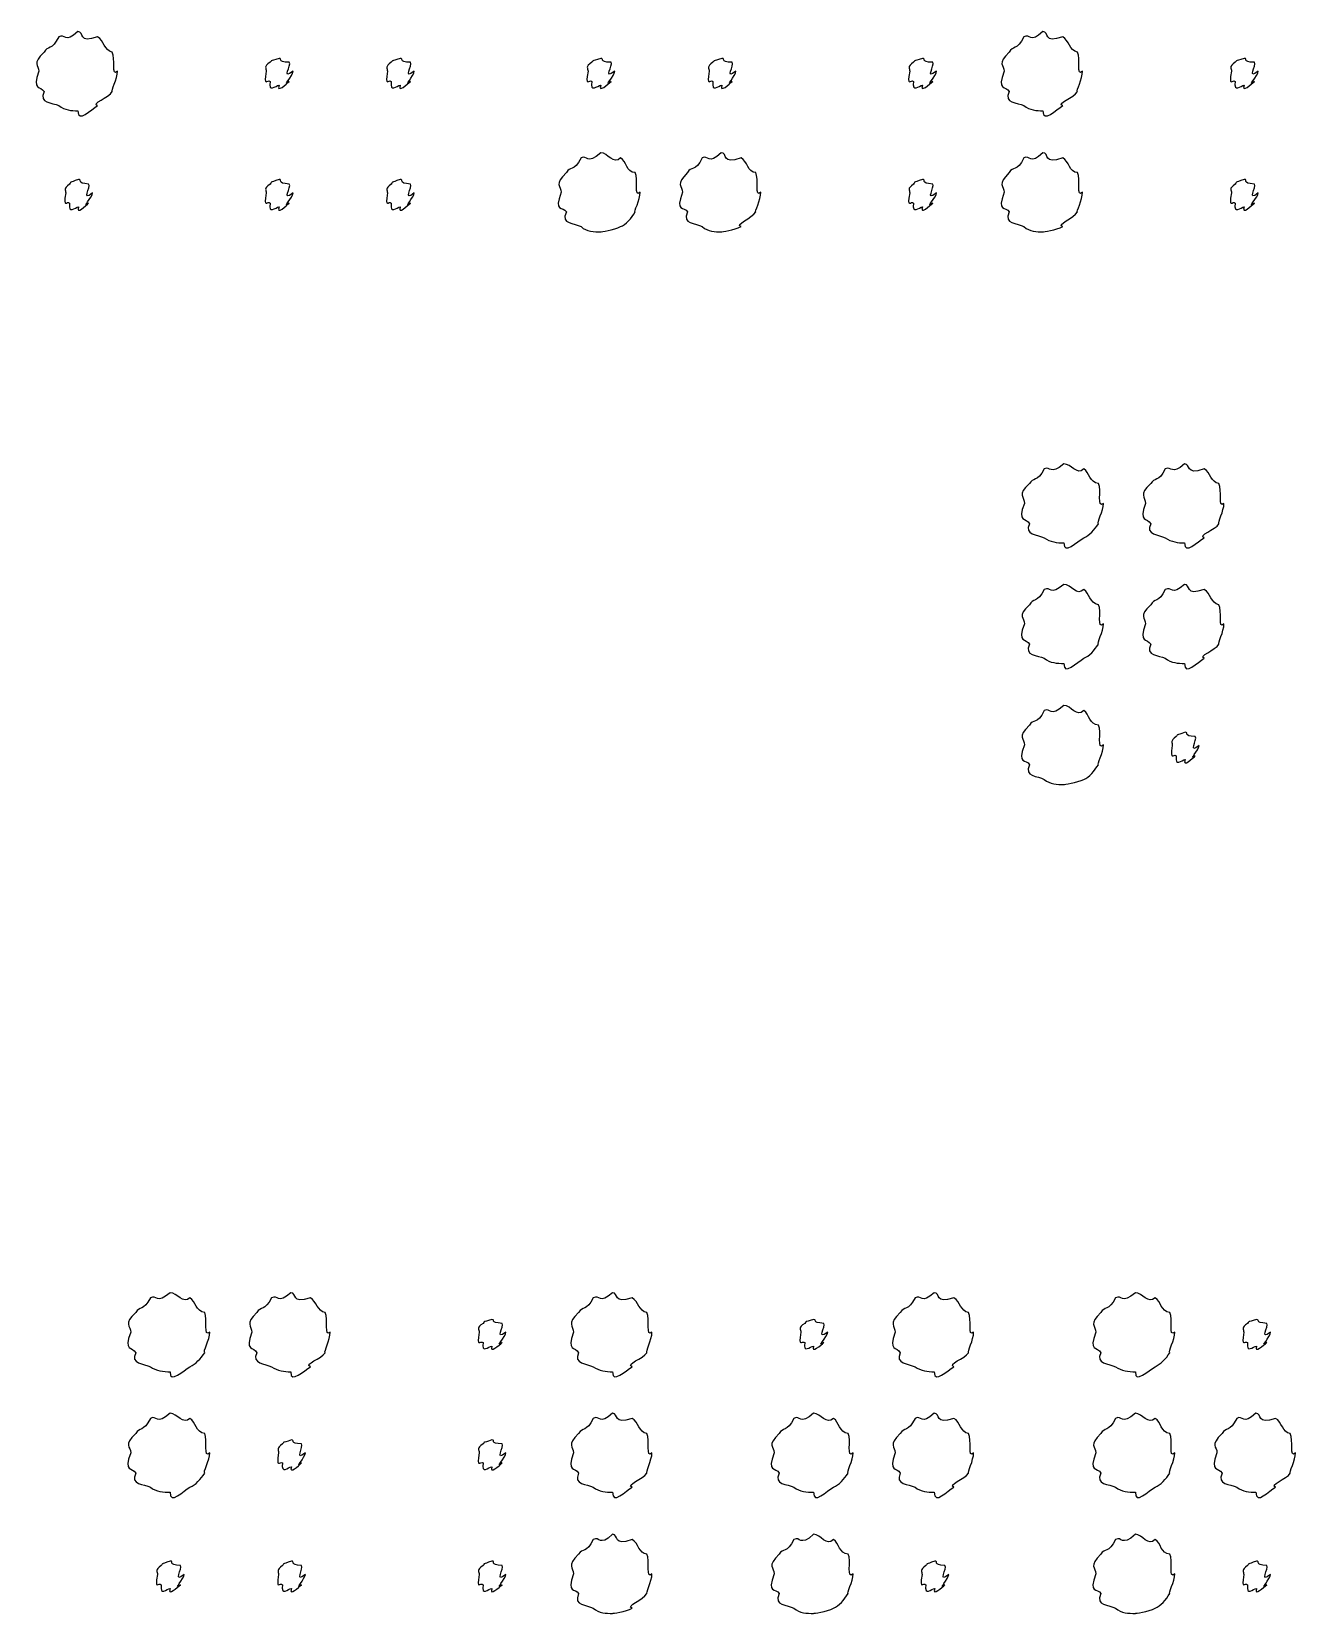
# Model space of a CAD drawing. Header units: millimetres. Extents: x -178 to -32, y 41 to 266.
# Drawn here: x -80.66 to -69.73, y 170.23 to 183.91 of the extents above; entities that cross this region are included whole.
import ezdxf

# ---------------------------------------------------------------- set-up
doc = ezdxf.new("R2010")
doc.units = ezdxf.units.MM
doc.layers.get('0').update_dxf_attribs({"linetype": 'CONTINUOUS'})

msp = doc.modelspace()

# ---------------------------------------------------------------- linework, layer by layer
at = {"color": 0}
for p, q in [((-80.258, 183.908), (-80.258, 183.908)), ((-71.9113, 183.908), (-71.9113, 183.908)), ((-78.5174, 183.676), (-78.5174, 183.676)), ((-77.47, 183.676), (-77.47, 183.676)), ((-75.735, 183.676), (-75.735, 183.676)), ((-74.688, 183.676), (-74.688, 183.676)), ((-72.953, 183.676), (-72.953, 183.676)), ((-70.1707, 183.676), (-70.1707, 183.676)), ((-75.735, 182.86), (-75.735, 182.86)), ((-74.6933, 182.86), (-74.6933, 182.86)), ((-71.9113, 182.86), (-71.9113, 182.86)), ((-80.2524, 182.629), (-80.2524, 182.629)), ((-78.5174, 182.629), (-78.5174, 182.629)), ((-77.47, 182.629), (-77.47, 182.629)), ((-72.953, 182.629), (-72.953, 182.629)), ((-70.1707, 182.629), (-70.1707, 182.629)), ((-71.7292, 180.169), (-71.7292, 180.169)), ((-70.6875, 180.169), (-70.6875, 180.169)), ((-71.7292, 179.127), (-71.7292, 179.127)), ((-70.6875, 179.127), (-70.6875, 179.127)), ((-71.7292, 178.08), (-71.7292, 178.08)), ((-70.6819, 177.848), (-70.6819, 177.848)), ((-79.4586, 172.999), (-79.4586, 172.999)), ((-78.4169, 172.999), (-78.4169, 172.999)), ((-75.6345, 172.999), (-75.6345, 172.999)), ((-72.8521, 172.999), (-72.8521, 172.999)), ((-71.1119, 172.999), (-71.1119, 172.999)), ((-76.6763, 172.767), (-76.6763, 172.767)), ((-73.8942, 172.767), (-73.8942, 172.767)), ((-70.0645, 172.767), (-70.0645, 172.767)), ((-79.4586, 171.957), (-79.4586, 171.957)), ((-75.6345, 171.957), (-75.6345, 171.957)), ((-73.8942, 171.957), (-73.8942, 171.957)), ((-72.8521, 171.957), (-72.8521, 171.957)), ((-71.1119, 171.957), (-71.1119, 171.957)), ((-70.0701, 171.957), (-70.0701, 171.957)), ((-78.4112, 171.726), (-78.4112, 171.726)), ((-76.6763, 171.726), (-76.6763, 171.726)), ((-75.6345, 170.91), (-75.6345, 170.91)), ((-73.8942, 170.91), (-73.8942, 170.91)), ((-71.1119, 170.91), (-71.1119, 170.91)), ((-79.4586, 170.678), (-79.4586, 170.678)), ((-78.4112, 170.678), (-78.4112, 170.678)), ((-76.6763, 170.678), (-76.6763, 170.678)), ((-72.8468, 170.678), (-72.8468, 170.678)), ((-70.0645, 170.678), (-70.0645, 170.678))]:
    msp.add_line(p, q, dxfattribs=at)
for points in [[(-80.258, 183.908), (-80.3709, 183.8), (-80.3681, 183.892), (-80.4231, 183.864)], [(-80.0869, 183.864), (-80.258, 183.8), (-80.1987, 183.908), (-80.258, 183.908)], [(-71.9113, 183.908), (-72.0242, 183.8), (-72.0213, 183.892), (-72.0764, 183.864)], [(-71.7402, 183.864), (-71.9113, 183.8), (-71.852, 183.908), (-71.9113, 183.908)], [(-80.4231, 183.864), (-80.481, 183.742), (-80.5198, 183.789), (-80.5501, 183.731)], [(-79.9603, 183.731), (-80.0291, 183.742), (-80.0319, 183.833), (-80.0869, 183.864)], [(-72.0764, 183.864), (-72.1342, 183.742), (-72.173, 183.789), (-72.2034, 183.731)], [(-71.6135, 183.731), (-71.6823, 183.742), (-71.6851, 183.833), (-71.7402, 183.864)], [(-80.5501, 183.731), (-80.6573, 183.628), (-80.5942, 183.621), (-80.5942, 183.566)], [(-79.9162, 183.566), (-79.9712, 183.511), (-79.9299, 183.676), (-79.9603, 183.731)], [(-78.5947, 183.643), (-78.6553, 183.601), (-78.6278, 183.595), (-78.6278, 183.566)], [(-78.5174, 183.676), (-78.6112, 183.646), (-78.5724, 183.665), (-78.5947, 183.643)], [(-78.4292, 183.643), (-78.5449, 183.646), (-78.4804, 183.676), (-78.5174, 183.676)], [(-78.396, 183.566), (-78.5008, 183.484), (-78.4073, 183.621), (-78.4292, 183.643)], [(-77.5473, 183.643), (-77.6037, 183.601), (-77.5804, 183.595), (-77.5804, 183.566)], [(-77.47, 183.676), (-77.5596, 183.646), (-77.5254, 183.665), (-77.5473, 183.643)], [(-77.3818, 183.643), (-77.4936, 183.646), (-77.433, 183.676), (-77.47, 183.676)], [(-77.349, 183.566), (-77.4495, 183.484), (-77.3599, 183.621), (-77.3818, 183.643)], [(-75.8123, 183.643), (-75.873, 183.601), (-75.8455, 183.595), (-75.8455, 183.566)], [(-75.735, 183.676), (-75.8289, 183.646), (-75.7904, 183.665), (-75.8123, 183.643)], [(-75.6468, 183.643), (-75.7626, 183.646), (-75.698, 183.676), (-75.735, 183.676)], [(-75.614, 183.566), (-75.7185, 183.484), (-75.625, 183.621), (-75.6468, 183.643)], [(-74.7649, 183.643), (-74.8217, 183.601), (-74.7981, 183.595), (-74.7981, 183.566)], [(-74.688, 183.676), (-74.7776, 183.646), (-74.743, 183.665), (-74.7649, 183.643)], [(-74.5998, 183.643), (-74.7113, 183.646), (-74.6506, 183.676), (-74.688, 183.676)], [(-74.5666, 183.566), (-74.6672, 183.484), (-74.5776, 183.621), (-74.5998, 183.643)], [(-73.0299, 183.643), (-73.0906, 183.601), (-73.0631, 183.595), (-73.0631, 183.566)], [(-72.953, 183.676), (-73.0465, 183.646), (-73.0081, 183.665), (-73.0299, 183.643)], [(-72.8648, 183.643), (-72.9805, 183.646), (-72.9156, 183.676), (-72.953, 183.676)], [(-72.8317, 183.566), (-72.9365, 183.484), (-72.8426, 183.621), (-72.8648, 183.643)], [(-72.2034, 183.731), (-72.3106, 183.628), (-72.2475, 183.621), (-72.2475, 183.566)], [(-71.5694, 183.566), (-71.6245, 183.511), (-71.5832, 183.676), (-71.6135, 183.731)], [(-70.2479, 183.643), (-70.3086, 183.601), (-70.2807, 183.595), (-70.2807, 183.566)], [(-70.1707, 183.676), (-70.2645, 183.646), (-70.2257, 183.665), (-70.2479, 183.643)], [(-70.0825, 183.643), (-70.1982, 183.646), (-70.1333, 183.676), (-70.1707, 183.676)], [(-70.0493, 183.566), (-70.1541, 183.484), (-70.0603, 183.621), (-70.0825, 183.643)], [(-80.5942, 183.566), (-80.6573, 183.392), (-80.579, 183.444), (-80.5501, 183.389)], [(-79.9603, 183.389), (-79.9712, 183.392), (-79.9162, 183.502), (-79.9162, 183.566)], [(-78.6278, 183.566), (-78.6553, 183.418), (-78.6165, 183.499), (-78.5947, 183.478)], [(-78.5947, 183.478), (-78.6112, 183.374), (-78.5463, 183.444), (-78.5174, 183.444)], [(-78.5174, 183.444), (-78.5449, 183.374), (-78.4514, 183.455), (-78.4292, 183.478)], [(-78.4292, 183.478), (-78.5008, 183.418), (-78.396, 183.528), (-78.396, 183.566)], [(-77.5804, 183.566), (-77.6037, 183.418), (-77.5695, 183.499), (-77.5473, 183.478)], [(-77.5473, 183.478), (-77.5596, 183.374), (-77.4989, 183.444), (-77.47, 183.444)], [(-77.47, 183.444), (-77.4936, 183.374), (-77.404, 183.455), (-77.3818, 183.478)], [(-77.3818, 183.478), (-77.4495, 183.418), (-77.349, 183.528), (-77.349, 183.566)], [(-75.8455, 183.566), (-75.873, 183.418), (-75.8345, 183.499), (-75.8123, 183.478)], [(-75.8123, 183.478), (-75.8289, 183.374), (-75.764, 183.444), (-75.735, 183.444)], [(-75.735, 183.444), (-75.7626, 183.374), (-75.6691, 183.455), (-75.6468, 183.478)], [(-75.6468, 183.478), (-75.7185, 183.418), (-75.614, 183.528), (-75.614, 183.566)], [(-74.7981, 183.566), (-74.8217, 183.418), (-74.7871, 183.499), (-74.7649, 183.478)], [(-74.7649, 183.478), (-74.7776, 183.374), (-74.7169, 183.444), (-74.688, 183.444)], [(-74.688, 183.444), (-74.7113, 183.374), (-74.6217, 183.455), (-74.5998, 183.478)], [(-74.5998, 183.478), (-74.6672, 183.418), (-74.5666, 183.528), (-74.5666, 183.566)], [(-73.0631, 183.566), (-73.0906, 183.418), (-73.0522, 183.499), (-73.0299, 183.478)], [(-73.0299, 183.478), (-73.0465, 183.374), (-72.982, 183.444), (-72.953, 183.444)], [(-72.953, 183.444), (-72.9805, 183.374), (-72.8867, 183.455), (-72.8648, 183.478)], [(-72.8648, 183.478), (-72.9365, 183.418), (-72.8317, 183.528), (-72.8317, 183.566)], [(-72.2475, 183.566), (-72.3106, 183.392), (-72.2323, 183.444), (-72.2034, 183.389)], [(-71.6135, 183.389), (-71.6245, 183.392), (-71.5694, 183.502), (-71.5694, 183.566)], [(-70.2807, 183.566), (-70.3086, 183.418), (-70.2698, 183.499), (-70.2479, 183.478)], [(-70.2479, 183.478), (-70.2645, 183.374), (-70.1996, 183.444), (-70.1707, 183.444)], [(-70.1707, 183.444), (-70.1982, 183.374), (-70.1044, 183.455), (-70.0825, 183.478)], [(-70.0825, 183.478), (-70.1541, 183.418), (-70.0493, 183.528), (-70.0493, 183.566)], [(-80.5501, 183.389), (-80.5995, 183.286), (-80.4785, 183.297), (-80.4231, 183.268)], [(-80.0869, 183.268), (-80.1476, 183.286), (-79.9892, 183.337), (-79.9603, 183.389)], [(-72.2034, 183.389), (-72.2528, 183.286), (-72.1318, 183.297), (-72.0764, 183.268)], [(-71.7402, 183.268), (-71.8009, 183.286), (-71.6425, 183.337), (-71.6135, 183.389)], [(-80.4231, 183.268), (-80.3709, 183.227), (-80.313, 183.224), (-80.258, 183.224)], [(-80.258, 183.224), (-80.258, 183.11), (-80.1423, 183.238), (-80.0869, 183.268)], [(-72.0764, 183.268), (-72.0242, 183.227), (-71.9663, 183.224), (-71.9113, 183.224)], [(-71.9113, 183.224), (-71.9113, 183.11), (-71.7952, 183.238), (-71.7402, 183.268)], [(-75.9061, 182.816), (-75.9682, 182.691), (-76.0024, 182.745), (-76.0328, 182.689)], [(-75.735, 182.86), (-75.8578, 182.75), (-75.8507, 182.845), (-75.9061, 182.816)], [(-75.5643, 182.816), (-75.6222, 182.75), (-75.6758, 182.86), (-75.735, 182.86)], [(-75.4376, 182.689), (-75.516, 182.691), (-75.5121, 182.786), (-75.5643, 182.816)], [(-74.8587, 182.816), (-74.9166, 182.691), (-74.955, 182.745), (-74.9854, 182.689)], [(-74.6933, 182.86), (-74.8065, 182.75), (-74.8037, 182.845), (-74.8587, 182.816)], [(-74.5225, 182.816), (-74.6933, 182.75), (-74.634, 182.86), (-74.6933, 182.86)], [(-74.3955, 182.689), (-74.4647, 182.691), (-74.4675, 182.786), (-74.5225, 182.816)], [(-72.0764, 182.816), (-72.1342, 182.691), (-72.173, 182.745), (-72.2034, 182.689)], [(-71.9113, 182.86), (-72.0242, 182.75), (-72.0213, 182.845), (-72.0764, 182.816)], [(-71.7402, 182.816), (-71.9113, 182.75), (-71.852, 182.86), (-71.9113, 182.86)], [(-71.6135, 182.689), (-71.6823, 182.691), (-71.6851, 182.786), (-71.7402, 182.816)], [(-76.0328, 182.689), (-76.1446, 182.581), (-76.0769, 182.576), (-76.0769, 182.518)], [(-75.3936, 182.518), (-75.4539, 182.463), (-75.4073, 182.634), (-75.4376, 182.689)], [(-74.9854, 182.689), (-75.093, 182.581), (-75.0295, 182.576), (-75.0295, 182.518)], [(-74.3514, 182.518), (-74.4068, 182.463), (-74.3656, 182.634), (-74.3955, 182.689)], [(-72.2034, 182.689), (-72.3106, 182.581), (-72.2475, 182.576), (-72.2475, 182.518)], [(-71.5694, 182.518), (-71.6245, 182.463), (-71.5832, 182.634), (-71.6135, 182.689)], [(-80.3296, 182.59), (-80.3861, 182.547), (-80.3628, 182.542), (-80.3628, 182.513)], [(-80.2524, 182.629), (-80.342, 182.596), (-80.3074, 182.615), (-80.3296, 182.59)], [(-80.1642, 182.59), (-80.2756, 182.596), (-80.2153, 182.629), (-80.2524, 182.629)], [(-80.131, 182.513), (-80.2315, 182.43), (-80.1423, 182.568), (-80.1642, 182.59)], [(-78.5947, 182.59), (-78.6553, 182.547), (-78.6278, 182.542), (-78.6278, 182.513)], [(-78.5174, 182.629), (-78.6112, 182.596), (-78.5724, 182.615), (-78.5947, 182.59)], [(-78.4292, 182.59), (-78.5449, 182.596), (-78.4804, 182.629), (-78.5174, 182.629)], [(-78.396, 182.513), (-78.5008, 182.43), (-78.4073, 182.568), (-78.4292, 182.59)], [(-77.5473, 182.59), (-77.6037, 182.547), (-77.5804, 182.542), (-77.5804, 182.513)], [(-77.47, 182.629), (-77.5596, 182.596), (-77.5254, 182.615), (-77.5473, 182.59)], [(-77.3818, 182.59), (-77.4936, 182.596), (-77.433, 182.629), (-77.47, 182.629)], [(-77.349, 182.513), (-77.4495, 182.43), (-77.3599, 182.568), (-77.3818, 182.59)], [(-76.0769, 182.518), (-76.1446, 182.342), (-76.0617, 182.398), (-76.0328, 182.348)], [(-75.4376, 182.348), (-75.4539, 182.342), (-75.3936, 182.455), (-75.3936, 182.518)], [(-75.0295, 182.518), (-75.093, 182.342), (-75.0143, 182.398), (-74.9854, 182.348)], [(-74.3955, 182.348), (-74.4068, 182.342), (-74.3514, 182.455), (-74.3514, 182.518)], [(-73.0299, 182.59), (-73.0906, 182.547), (-73.0631, 182.542), (-73.0631, 182.513)], [(-72.953, 182.629), (-73.0465, 182.596), (-73.0081, 182.615), (-73.0299, 182.59)], [(-72.8648, 182.59), (-72.9805, 182.596), (-72.9156, 182.629), (-72.953, 182.629)], [(-72.8317, 182.513), (-72.9365, 182.43), (-72.8426, 182.568), (-72.8648, 182.59)], [(-72.2475, 182.518), (-72.3106, 182.342), (-72.2323, 182.398), (-72.2034, 182.348)], [(-71.6135, 182.348), (-71.6245, 182.342), (-71.5694, 182.455), (-71.5694, 182.518)], [(-70.2479, 182.59), (-70.3086, 182.547), (-70.2807, 182.542), (-70.2807, 182.513)], [(-70.1707, 182.629), (-70.2645, 182.596), (-70.2257, 182.615), (-70.2479, 182.59)], [(-70.0825, 182.59), (-70.1982, 182.596), (-70.1333, 182.629), (-70.1707, 182.629)], [(-70.0493, 182.513), (-70.1541, 182.43), (-70.0603, 182.568), (-70.0825, 182.59)], [(-80.3628, 182.513), (-80.3861, 182.367), (-80.3515, 182.45), (-80.3296, 182.425)], [(-80.3296, 182.425), (-80.342, 182.32), (-80.2813, 182.392), (-80.2524, 182.392)], [(-80.2524, 182.392), (-80.2756, 182.32), (-80.1864, 182.403), (-80.1642, 182.425)], [(-80.1642, 182.425), (-80.2315, 182.367), (-80.131, 182.48), (-80.131, 182.513)], [(-78.6278, 182.513), (-78.6553, 182.367), (-78.6165, 182.45), (-78.5947, 182.425)], [(-78.5947, 182.425), (-78.6112, 182.32), (-78.5463, 182.392), (-78.5174, 182.392)], [(-78.5174, 182.392), (-78.5449, 182.32), (-78.4514, 182.403), (-78.4292, 182.425)], [(-78.4292, 182.425), (-78.5008, 182.367), (-78.396, 182.48), (-78.396, 182.513)], [(-77.5804, 182.513), (-77.6037, 182.367), (-77.5695, 182.45), (-77.5473, 182.425)], [(-77.5473, 182.425), (-77.5596, 182.32), (-77.4989, 182.392), (-77.47, 182.392)], [(-77.47, 182.392), (-77.4936, 182.32), (-77.404, 182.403), (-77.3818, 182.425)], [(-77.3818, 182.425), (-77.4495, 182.367), (-77.349, 182.48), (-77.349, 182.513)], [(-73.0631, 182.513), (-73.0906, 182.367), (-73.0522, 182.45), (-73.0299, 182.425)], [(-73.0299, 182.425), (-73.0465, 182.32), (-72.982, 182.392), (-72.953, 182.392)], [(-72.953, 182.392), (-72.9805, 182.32), (-72.8867, 182.403), (-72.8648, 182.425)], [(-72.8648, 182.425), (-72.9365, 182.367), (-72.8317, 182.48), (-72.8317, 182.513)], [(-70.2807, 182.513), (-70.3086, 182.367), (-70.2698, 182.45), (-70.2479, 182.425)], [(-70.2479, 182.425), (-70.2645, 182.32), (-70.1996, 182.392), (-70.1707, 182.392)], [(-70.1707, 182.392), (-70.1982, 182.32), (-70.1044, 182.403), (-70.0825, 182.425)], [(-70.0825, 182.425), (-70.1541, 182.367), (-70.0493, 182.48), (-70.0493, 182.513)], [(-76.0328, 182.348), (-76.0853, 182.239), (-75.9612, 182.254), (-75.9061, 182.221)], [(-75.5643, 182.221), (-75.516, 182.239), (-75.4705, 182.295), (-75.4376, 182.348)], [(-74.9854, 182.348), (-75.0351, 182.239), (-74.9138, 182.254), (-74.8587, 182.221)], [(-74.5225, 182.221), (-74.5832, 182.239), (-74.4248, 182.295), (-74.3955, 182.348)], [(-72.2034, 182.348), (-72.2528, 182.239), (-72.1318, 182.254), (-72.0764, 182.221)], [(-71.7402, 182.221), (-71.8009, 182.239), (-71.6425, 182.295), (-71.6135, 182.348)], [(-75.9061, 182.221), (-75.8578, 182.177), (-75.7929, 182.177), (-75.735, 182.177)], [(-75.735, 182.177), (-75.7407, 182.177), (-75.6193, 182.19), (-75.5643, 182.221)], [(-74.8587, 182.221), (-74.8065, 182.177), (-74.7483, 182.177), (-74.6933, 182.177)], [(-74.6933, 182.177), (-74.6933, 182.177), (-74.5776, 182.19), (-74.5225, 182.221)], [(-72.0764, 182.221), (-72.0242, 182.177), (-71.9663, 182.177), (-71.9113, 182.177)], [(-71.9113, 182.177), (-71.9113, 182.177), (-71.7952, 182.19), (-71.7402, 182.221)], [(-71.9, 180.125), (-71.9621, 180.009), (-71.9967, 180.053), (-72.027, 179.998)], [(-71.7292, 180.169), (-71.852, 180.067), (-71.845, 180.154), (-71.9, 180.125)], [(-71.5585, 180.125), (-71.6164, 180.067), (-71.67, 180.169), (-71.7292, 180.169)], [(-71.4315, 179.998), (-71.5102, 180.009), (-71.5059, 180.094), (-71.5585, 180.125)], [(-70.8529, 180.125), (-70.9108, 180.009), (-70.9493, 180.053), (-70.9796, 179.998)], [(-70.6875, 180.169), (-70.8004, 180.067), (-70.7976, 180.154), (-70.8529, 180.125)], [(-70.5164, 180.125), (-70.6875, 180.067), (-70.6282, 180.169), (-70.6875, 180.169)], [(-70.3897, 179.998), (-70.4585, 180.009), (-70.4614, 180.094), (-70.5164, 180.125)], [(-72.027, 179.998), (-72.1385, 179.899), (-72.0711, 179.885), (-72.0711, 179.827)], [(-71.3874, 179.827), (-71.4481, 179.78), (-71.4012, 179.943), (-71.4315, 179.998)], [(-70.9796, 179.998), (-71.0872, 179.899), (-71.0237, 179.885), (-71.0237, 179.827)], [(-70.3457, 179.827), (-70.4007, 179.78), (-70.3594, 179.943), (-70.3897, 179.998)], [(-72.0711, 179.827), (-72.1385, 179.659), (-72.0559, 179.706), (-72.027, 179.651)], [(-71.4315, 179.651), (-71.4481, 179.659), (-71.3874, 179.764), (-71.3874, 179.827)], [(-71.0237, 179.827), (-71.0872, 179.659), (-71.0085, 179.706), (-70.9796, 179.651)], [(-70.3897, 179.651), (-70.4007, 179.659), (-70.3457, 179.764), (-70.3457, 179.827)], [(-72.027, 179.651), (-72.0792, 179.553), (-71.9554, 179.558), (-71.9, 179.529)], [(-71.5585, 179.529), (-71.5102, 179.553), (-71.4647, 179.598), (-71.4315, 179.651)], [(-70.9796, 179.651), (-71.0293, 179.553), (-70.908, 179.558), (-70.8529, 179.529)], [(-70.5164, 179.529), (-70.5771, 179.553), (-70.4187, 179.598), (-70.3897, 179.651)], [(-71.9, 179.529), (-71.852, 179.494), (-71.7871, 179.485), (-71.7292, 179.485)], [(-71.7292, 179.485), (-71.7349, 179.377), (-71.6135, 179.499), (-71.5585, 179.529)], [(-70.8529, 179.529), (-70.8004, 179.494), (-70.7425, 179.485), (-70.6875, 179.485)], [(-70.6875, 179.485), (-70.6875, 179.377), (-70.5718, 179.499), (-70.5164, 179.529)], [(-71.7292, 179.127), (-71.852, 179.02), (-71.845, 179.112), (-71.9, 179.083)], [(-71.5585, 179.083), (-71.6164, 179.02), (-71.67, 179.127), (-71.7292, 179.127)], [(-70.6875, 179.127), (-70.8004, 179.02), (-70.7976, 179.112), (-70.8529, 179.083)], [(-70.5164, 179.083), (-70.6875, 179.02), (-70.6282, 179.127), (-70.6875, 179.127)], [(-71.9, 179.083), (-71.9621, 178.962), (-71.9967, 179.009), (-72.027, 178.951)], [(-71.4315, 178.951), (-71.5102, 178.962), (-71.5059, 179.053), (-71.5585, 179.083)], [(-70.8529, 179.083), (-70.9108, 178.962), (-70.9493, 179.009), (-70.9796, 178.951)], [(-70.3897, 178.951), (-70.4585, 178.962), (-70.4614, 179.053), (-70.5164, 179.083)], [(-72.027, 178.951), (-72.1385, 178.847), (-72.0711, 178.84), (-72.0711, 178.785)], [(-71.3874, 178.785), (-71.4481, 178.73), (-71.4012, 178.895), (-71.4315, 178.951)], [(-70.9796, 178.951), (-71.0872, 178.847), (-71.0237, 178.84), (-71.0237, 178.785)], [(-70.3457, 178.785), (-70.4007, 178.73), (-70.3594, 178.895), (-70.3897, 178.951)], [(-72.0711, 178.785), (-72.1385, 178.612), (-72.0559, 178.664), (-72.027, 178.609)], [(-71.4315, 178.609), (-71.4481, 178.612), (-71.3874, 178.722), (-71.3874, 178.785)], [(-71.0237, 178.785), (-71.0872, 178.612), (-71.0085, 178.664), (-70.9796, 178.609)], [(-70.3897, 178.609), (-70.4007, 178.612), (-70.3457, 178.722), (-70.3457, 178.785)], [(-72.027, 178.609), (-72.0792, 178.506), (-71.9554, 178.516), (-71.9, 178.488)], [(-71.5585, 178.488), (-71.5102, 178.506), (-71.4647, 178.557), (-71.4315, 178.609)], [(-70.9796, 178.609), (-71.0293, 178.506), (-70.908, 178.516), (-70.8529, 178.488)], [(-70.5164, 178.488), (-70.5771, 178.506), (-70.4187, 178.557), (-70.3897, 178.609)], [(-71.9, 178.488), (-71.852, 178.446), (-71.7871, 178.443), (-71.7292, 178.443)], [(-71.7292, 178.443), (-71.7349, 178.329), (-71.6135, 178.457), (-71.5585, 178.488)], [(-70.8529, 178.488), (-70.8004, 178.446), (-70.7425, 178.443), (-70.6875, 178.443)], [(-70.6875, 178.443), (-70.6875, 178.329), (-70.5718, 178.457), (-70.5164, 178.488)], [(-71.9, 178.036), (-71.9621, 177.91), (-71.9967, 177.964), (-72.027, 177.909)], [(-71.7292, 178.08), (-71.852, 177.969), (-71.845, 178.065), (-71.9, 178.036)], [(-71.5585, 178.036), (-71.6164, 177.969), (-71.67, 178.08), (-71.7292, 178.08)], [(-71.4315, 177.909), (-71.5102, 177.91), (-71.5059, 178.005), (-71.5585, 178.036)], [(-72.027, 177.909), (-72.1385, 177.8), (-72.0711, 177.796), (-72.0711, 177.738)], [(-71.3874, 177.738), (-71.4481, 177.683), (-71.4012, 177.854), (-71.4315, 177.909)], [(-72.0711, 177.738), (-72.1385, 177.562), (-72.0559, 177.618), (-72.027, 177.567)], [(-71.4315, 177.567), (-71.4481, 177.562), (-71.3874, 177.675), (-71.3874, 177.738)], [(-70.7591, 177.81), (-70.8156, 177.767), (-70.7923, 177.762), (-70.7923, 177.733)], [(-70.7923, 177.733), (-70.8156, 177.587), (-70.781, 177.669), (-70.7591, 177.644)], [(-70.6819, 177.848), (-70.7715, 177.815), (-70.7369, 177.835), (-70.7591, 177.81)], [(-70.5937, 177.81), (-70.7055, 177.815), (-70.6448, 177.848), (-70.6819, 177.848)], [(-70.5605, 177.733), (-70.6614, 177.65), (-70.5718, 177.788), (-70.5937, 177.81)], [(-70.5937, 177.644), (-70.6614, 177.587), (-70.5605, 177.699), (-70.5605, 177.733)], [(-70.7591, 177.644), (-70.7715, 177.54), (-70.7108, 177.611), (-70.6819, 177.611)], [(-70.6819, 177.611), (-70.7055, 177.54), (-70.6159, 177.622), (-70.5937, 177.644)], [(-72.027, 177.567), (-72.0792, 177.458), (-71.9554, 177.473), (-71.9, 177.44)], [(-71.5585, 177.44), (-71.5102, 177.458), (-71.4647, 177.515), (-71.4315, 177.567)], [(-71.9, 177.44), (-71.852, 177.396), (-71.7871, 177.396), (-71.7292, 177.396)], [(-71.7292, 177.396), (-71.7349, 177.396), (-71.6135, 177.41), (-71.5585, 177.44)], [(-79.6294, 172.955), (-79.6914, 172.839), (-79.726, 172.883), (-79.7564, 172.828)], [(-79.4586, 172.999), (-79.5814, 172.897), (-79.5743, 172.984), (-79.6294, 172.955)], [(-79.2879, 172.955), (-79.3457, 172.897), (-79.3993, 172.999), (-79.4586, 172.999)], [(-79.1609, 172.828), (-79.2395, 172.839), (-79.2353, 172.925), (-79.2879, 172.955)], [(-78.5823, 172.955), (-78.6402, 172.839), (-78.6786, 172.883), (-78.709, 172.828)], [(-78.4169, 172.999), (-78.5297, 172.897), (-78.5269, 172.984), (-78.5823, 172.955)], [(-78.2461, 172.955), (-78.4169, 172.897), (-78.3576, 172.999), (-78.4169, 172.999)], [(-78.1191, 172.828), (-78.1879, 172.839), (-78.1907, 172.925), (-78.2461, 172.955)], [(-75.7999, 172.955), (-75.8578, 172.839), (-75.8963, 172.883), (-75.9266, 172.828)], [(-75.6345, 172.999), (-75.7477, 172.897), (-75.7449, 172.984), (-75.7999, 172.955)], [(-75.4638, 172.955), (-75.6345, 172.897), (-75.5752, 172.999), (-75.6345, 172.999)], [(-75.3368, 172.828), (-75.4059, 172.839), (-75.4087, 172.925), (-75.4638, 172.955)], [(-73.0176, 172.955), (-73.0754, 172.839), (-73.1143, 172.883), (-73.1446, 172.828)], [(-72.8521, 172.999), (-72.9654, 172.897), (-72.9626, 172.984), (-73.0176, 172.955)], [(-72.6814, 172.955), (-72.8521, 172.897), (-72.7932, 172.999), (-72.8521, 172.999)], [(-72.5548, 172.828), (-72.6235, 172.839), (-72.6264, 172.925), (-72.6814, 172.955)], [(-71.2826, 172.955), (-71.3447, 172.839), (-71.3793, 172.883), (-71.4096, 172.828)], [(-71.1119, 172.999), (-71.2347, 172.897), (-71.2276, 172.984), (-71.2826, 172.955)], [(-70.9411, 172.955), (-70.999, 172.897), (-71.0526, 172.999), (-71.1119, 172.999)], [(-70.8141, 172.828), (-70.8928, 172.839), (-70.8886, 172.925), (-70.9411, 172.955)], [(-79.7564, 172.828), (-79.8678, 172.729), (-79.8004, 172.715), (-79.8004, 172.657)], [(-79.1168, 172.657), (-79.1774, 172.61), (-79.1305, 172.773), (-79.1609, 172.828)], [(-78.709, 172.828), (-78.8166, 172.729), (-78.7531, 172.715), (-78.7531, 172.657)], [(-78.075, 172.657), (-78.13, 172.61), (-78.0888, 172.773), (-78.1191, 172.828)], [(-75.9266, 172.828), (-76.0342, 172.729), (-75.9707, 172.715), (-75.9707, 172.657)], [(-75.2927, 172.657), (-75.348, 172.61), (-75.3068, 172.773), (-75.3368, 172.828)], [(-73.1446, 172.828), (-73.2518, 172.729), (-73.1887, 172.715), (-73.1887, 172.657)], [(-72.5107, 172.657), (-72.5657, 172.61), (-72.5244, 172.773), (-72.5548, 172.828)], [(-71.4096, 172.828), (-71.5211, 172.729), (-71.4537, 172.715), (-71.4537, 172.657)], [(-70.77, 172.657), (-70.8307, 172.61), (-70.7838, 172.773), (-70.8141, 172.828)], [(-76.7535, 172.734), (-76.8142, 172.698), (-76.7867, 172.686), (-76.7867, 172.657)], [(-76.6763, 172.767), (-76.7701, 172.743), (-76.7316, 172.756), (-76.7535, 172.734)], [(-76.5881, 172.734), (-76.7038, 172.743), (-76.6392, 172.767), (-76.6763, 172.767)], [(-76.5552, 172.657), (-76.6597, 172.581), (-76.5662, 172.712), (-76.5881, 172.734)], [(-73.9712, 172.734), (-74.0318, 172.698), (-74.0043, 172.686), (-74.0043, 172.657)], [(-73.8942, 172.767), (-73.9877, 172.743), (-73.9493, 172.756), (-73.9712, 172.734)], [(-73.8061, 172.734), (-73.9218, 172.743), (-73.8569, 172.767), (-73.8942, 172.767)], [(-73.7729, 172.657), (-73.8777, 172.581), (-73.7838, 172.712), (-73.8061, 172.734)], [(-70.1417, 172.734), (-70.1982, 172.698), (-70.1749, 172.686), (-70.1749, 172.657)], [(-70.0645, 172.767), (-70.1541, 172.743), (-70.1195, 172.756), (-70.1417, 172.734)], [(-69.9763, 172.734), (-70.0881, 172.743), (-70.0274, 172.767), (-70.0645, 172.767)], [(-69.9431, 172.657), (-70.044, 172.581), (-69.9544, 172.712), (-69.9763, 172.734)], [(-79.8004, 172.657), (-79.8678, 172.489), (-79.7853, 172.536), (-79.7564, 172.481)], [(-79.1609, 172.481), (-79.1774, 172.489), (-79.1168, 172.594), (-79.1168, 172.657)], [(-78.7531, 172.657), (-78.8166, 172.489), (-78.7379, 172.536), (-78.709, 172.481)], [(-78.1191, 172.481), (-78.13, 172.489), (-78.075, 172.594), (-78.075, 172.657)], [(-76.7867, 172.657), (-76.8142, 172.515), (-76.7757, 172.591), (-76.7535, 172.569)], [(-76.7535, 172.569), (-76.7701, 172.471), (-76.7052, 172.536), (-76.6763, 172.536)], [(-76.6763, 172.536), (-76.7038, 172.471), (-76.6103, 172.547), (-76.5881, 172.569)], [(-76.5881, 172.569), (-76.6597, 172.515), (-76.5552, 172.62), (-76.5552, 172.657)], [(-75.9707, 172.657), (-76.0342, 172.489), (-75.9555, 172.536), (-75.9266, 172.481)], [(-75.3368, 172.481), (-75.348, 172.489), (-75.2927, 172.594), (-75.2927, 172.657)], [(-74.0043, 172.657), (-74.0318, 172.515), (-73.9934, 172.591), (-73.9712, 172.569)], [(-73.9712, 172.569), (-73.9877, 172.471), (-73.9232, 172.536), (-73.8942, 172.536)], [(-73.8942, 172.536), (-73.9218, 172.471), (-73.8279, 172.547), (-73.8061, 172.569)], [(-73.8061, 172.569), (-73.8777, 172.515), (-73.7729, 172.62), (-73.7729, 172.657)], [(-73.1887, 172.657), (-73.2518, 172.489), (-73.1735, 172.536), (-73.1446, 172.481)], [(-72.5548, 172.481), (-72.5657, 172.489), (-72.5107, 172.594), (-72.5107, 172.657)], [(-71.4537, 172.657), (-71.5211, 172.489), (-71.4386, 172.536), (-71.4096, 172.481)], [(-70.8141, 172.481), (-70.8307, 172.489), (-70.77, 172.594), (-70.77, 172.657)], [(-70.1749, 172.657), (-70.1982, 172.515), (-70.1636, 172.591), (-70.1417, 172.569)], [(-70.1417, 172.569), (-70.1541, 172.471), (-70.0934, 172.536), (-70.0645, 172.536)], [(-70.0645, 172.536), (-70.0881, 172.471), (-69.9985, 172.547), (-69.9763, 172.569)], [(-69.9763, 172.569), (-70.044, 172.515), (-69.9431, 172.62), (-69.9431, 172.657)], [(-79.7564, 172.481), (-79.8086, 172.383), (-79.6847, 172.388), (-79.6294, 172.359)], [(-79.2879, 172.359), (-79.2395, 172.383), (-79.194, 172.428), (-79.1609, 172.481)], [(-78.709, 172.481), (-78.7587, 172.383), (-78.6373, 172.388), (-78.5823, 172.359)], [(-78.2461, 172.359), (-78.3064, 172.383), (-78.148, 172.428), (-78.1191, 172.481)], [(-75.9266, 172.481), (-75.9763, 172.383), (-75.855, 172.388), (-75.7999, 172.359)], [(-75.4638, 172.359), (-75.5244, 172.383), (-75.3657, 172.428), (-75.3368, 172.481)], [(-73.1446, 172.481), (-73.194, 172.383), (-73.0726, 172.388), (-73.0176, 172.359)], [(-72.6814, 172.359), (-72.7421, 172.383), (-72.5837, 172.428), (-72.5548, 172.481)], [(-71.4096, 172.481), (-71.4618, 172.383), (-71.338, 172.388), (-71.2826, 172.359)], [(-70.9411, 172.359), (-70.8928, 172.383), (-70.8473, 172.428), (-70.8141, 172.481)], [(-79.6294, 172.359), (-79.5814, 172.324), (-79.5165, 172.315), (-79.4586, 172.315)], [(-79.4586, 172.315), (-79.4643, 172.207), (-79.3429, 172.329), (-79.2879, 172.359)], [(-78.5823, 172.359), (-78.5297, 172.324), (-78.4719, 172.315), (-78.4169, 172.315)], [(-78.4169, 172.315), (-78.4169, 172.207), (-78.3011, 172.329), (-78.2461, 172.359)], [(-75.7999, 172.359), (-75.7477, 172.324), (-75.6895, 172.315), (-75.6345, 172.315)], [(-75.6345, 172.315), (-75.6345, 172.207), (-75.5188, 172.329), (-75.4638, 172.359)], [(-73.0176, 172.359), (-72.9654, 172.324), (-72.9075, 172.315), (-72.8521, 172.315)], [(-72.8521, 172.315), (-72.8521, 172.207), (-72.7364, 172.329), (-72.6814, 172.359)], [(-71.2826, 172.359), (-71.2347, 172.324), (-71.1697, 172.315), (-71.1119, 172.315)], [(-71.1119, 172.315), (-71.1175, 172.207), (-70.9962, 172.329), (-70.9411, 172.359)], [(-79.6294, 171.913), (-79.6914, 171.792), (-79.726, 171.839), (-79.7564, 171.781)], [(-79.4586, 171.957), (-79.5814, 171.85), (-79.5743, 171.942), (-79.6294, 171.913)], [(-79.2879, 171.913), (-79.3457, 171.85), (-79.3993, 171.957), (-79.4586, 171.957)], [(-79.1609, 171.781), (-79.2395, 171.792), (-79.2353, 171.883), (-79.2879, 171.913)], [(-75.7999, 171.913), (-75.8578, 171.792), (-75.8963, 171.839), (-75.9266, 171.781)], [(-75.6345, 171.957), (-75.7477, 171.85), (-75.7449, 171.942), (-75.7999, 171.913)], [(-75.4638, 171.913), (-75.6345, 171.85), (-75.5752, 171.957), (-75.6345, 171.957)], [(-75.3368, 171.781), (-75.4059, 171.792), (-75.4087, 171.883), (-75.4638, 171.913)], [(-74.065, 171.913), (-74.1271, 171.792), (-74.1613, 171.839), (-74.1916, 171.781)], [(-73.8942, 171.957), (-74.0167, 171.85), (-74.01, 171.942), (-74.065, 171.913)], [(-73.7231, 171.913), (-73.781, 171.85), (-73.835, 171.957), (-73.8942, 171.957)], [(-73.5965, 171.781), (-73.6752, 171.792), (-73.6709, 171.883), (-73.7231, 171.913)], [(-73.0176, 171.913), (-73.0754, 171.792), (-73.1143, 171.839), (-73.1446, 171.781)], [(-72.8521, 171.957), (-72.9654, 171.85), (-72.9626, 171.942), (-73.0176, 171.913)], [(-72.6814, 171.913), (-72.8521, 171.85), (-72.7932, 171.957), (-72.8521, 171.957)], [(-72.5548, 171.781), (-72.6235, 171.792), (-72.6264, 171.883), (-72.6814, 171.913)], [(-71.2826, 171.913), (-71.3447, 171.792), (-71.3793, 171.839), (-71.4096, 171.781)], [(-71.1119, 171.957), (-71.2347, 171.85), (-71.2276, 171.942), (-71.2826, 171.913)], [(-70.9411, 171.913), (-70.999, 171.85), (-71.0526, 171.957), (-71.1119, 171.957)], [(-70.8141, 171.781), (-70.8928, 171.792), (-70.8886, 171.883), (-70.9411, 171.913)], [(-70.2356, 171.913), (-70.2934, 171.792), (-70.3319, 171.839), (-70.3622, 171.781)], [(-70.0701, 171.957), (-70.183, 171.85), (-70.1802, 171.942), (-70.2356, 171.913)], [(-69.899, 171.913), (-70.0701, 171.85), (-70.0109, 171.957), (-70.0701, 171.957)], [(-69.7724, 171.781), (-69.8412, 171.792), (-69.844, 171.883), (-69.899, 171.913)], [(-79.7564, 171.781), (-79.8678, 171.678), (-79.8004, 171.67), (-79.8004, 171.615)], [(-79.1168, 171.615), (-79.1774, 171.56), (-79.1305, 171.726), (-79.1609, 171.781)], [(-78.4112, 171.726), (-78.5008, 171.695), (-78.4666, 171.715), (-78.4885, 171.693)], [(-78.323, 171.693), (-78.4348, 171.695), (-78.3742, 171.726), (-78.4112, 171.726)], [(-76.6763, 171.726), (-76.7701, 171.695), (-76.7316, 171.715), (-76.7535, 171.693)], [(-76.5881, 171.693), (-76.7038, 171.695), (-76.6392, 171.726), (-76.6763, 171.726)], [(-75.9266, 171.781), (-76.0342, 171.678), (-75.9707, 171.67), (-75.9707, 171.615)], [(-75.2927, 171.615), (-75.348, 171.56), (-75.3068, 171.726), (-75.3368, 171.781)], [(-74.1916, 171.781), (-74.3035, 171.678), (-74.2357, 171.67), (-74.2357, 171.615)], [(-73.5524, 171.615), (-73.6131, 171.56), (-73.5662, 171.726), (-73.5965, 171.781)], [(-73.1446, 171.781), (-73.2518, 171.678), (-73.1887, 171.67), (-73.1887, 171.615)], [(-72.5107, 171.615), (-72.5657, 171.56), (-72.5244, 171.726), (-72.5548, 171.781)], [(-71.4096, 171.781), (-71.5211, 171.678), (-71.4537, 171.67), (-71.4537, 171.615)], [(-70.77, 171.615), (-70.8307, 171.56), (-70.7838, 171.726), (-70.8141, 171.781)], [(-70.3622, 171.781), (-70.4698, 171.678), (-70.4063, 171.67), (-70.4063, 171.615)], [(-69.7283, 171.615), (-69.7833, 171.56), (-69.7421, 171.726), (-69.7724, 171.781)], [(-79.8004, 171.615), (-79.8678, 171.442), (-79.7853, 171.494), (-79.7564, 171.439)], [(-79.1609, 171.439), (-79.1774, 171.442), (-79.1168, 171.552), (-79.1168, 171.615)], [(-78.4885, 171.693), (-78.5449, 171.651), (-78.5216, 171.644), (-78.5216, 171.615)], [(-78.5216, 171.615), (-78.5449, 171.468), (-78.5107, 171.549), (-78.4885, 171.527)], [(-78.2902, 171.615), (-78.3908, 171.534), (-78.3011, 171.67), (-78.323, 171.693)], [(-78.323, 171.527), (-78.3908, 171.468), (-78.2902, 171.578), (-78.2902, 171.615)], [(-76.7535, 171.693), (-76.8142, 171.651), (-76.7867, 171.644), (-76.7867, 171.615)], [(-76.7867, 171.615), (-76.8142, 171.468), (-76.7757, 171.549), (-76.7535, 171.527)], [(-76.5552, 171.615), (-76.6597, 171.534), (-76.5662, 171.67), (-76.5881, 171.693)], [(-76.5881, 171.527), (-76.6597, 171.468), (-76.5552, 171.578), (-76.5552, 171.615)], [(-75.9707, 171.615), (-76.0342, 171.442), (-75.9555, 171.494), (-75.9266, 171.439)], [(-75.3368, 171.439), (-75.348, 171.442), (-75.2927, 171.552), (-75.2927, 171.615)], [(-74.2357, 171.615), (-74.3035, 171.442), (-74.2206, 171.494), (-74.1916, 171.439)], [(-73.5965, 171.439), (-73.6131, 171.442), (-73.5524, 171.552), (-73.5524, 171.615)], [(-73.1887, 171.615), (-73.2518, 171.442), (-73.1735, 171.494), (-73.1446, 171.439)], [(-72.5548, 171.439), (-72.5657, 171.442), (-72.5107, 171.552), (-72.5107, 171.615)], [(-71.4537, 171.615), (-71.5211, 171.442), (-71.4386, 171.494), (-71.4096, 171.439)], [(-70.8141, 171.439), (-70.8307, 171.442), (-70.77, 171.552), (-70.77, 171.615)], [(-70.4063, 171.615), (-70.4698, 171.442), (-70.3912, 171.494), (-70.3622, 171.439)], [(-69.7724, 171.439), (-69.7833, 171.442), (-69.7283, 171.552), (-69.7283, 171.615)], [(-79.7564, 171.439), (-79.8086, 171.336), (-79.6847, 171.347), (-79.6294, 171.318)], [(-79.2879, 171.318), (-79.2395, 171.336), (-79.194, 171.387), (-79.1609, 171.439)], [(-78.4885, 171.527), (-78.5008, 171.424), (-78.4401, 171.494), (-78.4112, 171.494)], [(-78.4112, 171.494), (-78.4348, 171.424), (-78.3452, 171.505), (-78.323, 171.527)], [(-76.7535, 171.527), (-76.7701, 171.424), (-76.7052, 171.494), (-76.6763, 171.494)], [(-76.6763, 171.494), (-76.7038, 171.424), (-76.6103, 171.505), (-76.5881, 171.527)], [(-75.9266, 171.439), (-75.9763, 171.336), (-75.855, 171.347), (-75.7999, 171.318)], [(-75.4638, 171.318), (-75.5244, 171.336), (-75.3657, 171.387), (-75.3368, 171.439)], [(-74.1916, 171.439), (-74.2442, 171.336), (-74.12, 171.347), (-74.065, 171.318)], [(-73.7231, 171.318), (-73.6752, 171.336), (-73.6297, 171.387), (-73.5965, 171.439)], [(-73.1446, 171.439), (-73.194, 171.336), (-73.0726, 171.347), (-73.0176, 171.318)], [(-72.6814, 171.318), (-72.7421, 171.336), (-72.5837, 171.387), (-72.5548, 171.439)], [(-71.4096, 171.439), (-71.4618, 171.336), (-71.338, 171.347), (-71.2826, 171.318)], [(-70.9411, 171.318), (-70.8928, 171.336), (-70.8473, 171.387), (-70.8141, 171.439)], [(-70.3622, 171.439), (-70.412, 171.336), (-70.2906, 171.347), (-70.2356, 171.318)], [(-69.899, 171.318), (-69.9597, 171.336), (-69.8013, 171.387), (-69.7724, 171.439)], [(-79.6294, 171.318), (-79.5814, 171.276), (-79.5165, 171.274), (-79.4586, 171.274)], [(-79.4586, 171.274), (-79.4643, 171.159), (-79.3429, 171.287), (-79.2879, 171.318)], [(-75.7999, 171.318), (-75.7477, 171.276), (-75.6895, 171.274), (-75.6345, 171.274)], [(-75.6345, 171.274), (-75.6345, 171.159), (-75.5188, 171.287), (-75.4638, 171.318)], [(-74.065, 171.318), (-74.0167, 171.276), (-73.9521, 171.274), (-73.8942, 171.274)], [(-73.8942, 171.274), (-73.8995, 171.159), (-73.7782, 171.287), (-73.7231, 171.318)], [(-73.0176, 171.318), (-72.9654, 171.276), (-72.9075, 171.274), (-72.8521, 171.274)], [(-72.8521, 171.274), (-72.8521, 171.159), (-72.7364, 171.287), (-72.6814, 171.318)], [(-71.2826, 171.318), (-71.2347, 171.276), (-71.1697, 171.274), (-71.1119, 171.274)], [(-71.1119, 171.274), (-71.1175, 171.159), (-70.9962, 171.287), (-70.9411, 171.318)], [(-70.2356, 171.318), (-70.183, 171.276), (-70.1252, 171.274), (-70.0701, 171.274)], [(-70.0701, 171.274), (-70.0701, 171.159), (-69.9544, 171.287), (-69.899, 171.318)], [(-75.6345, 170.91), (-75.7477, 170.799), (-75.7449, 170.895), (-75.7999, 170.866)], [(-75.4638, 170.866), (-75.6345, 170.799), (-75.5752, 170.91), (-75.6345, 170.91)], [(-73.8942, 170.91), (-74.0167, 170.799), (-74.01, 170.895), (-74.065, 170.866)], [(-73.7231, 170.866), (-73.781, 170.799), (-73.835, 170.91), (-73.8942, 170.91)], [(-71.1119, 170.91), (-71.2347, 170.799), (-71.2276, 170.895), (-71.2826, 170.866)], [(-70.9411, 170.866), (-70.999, 170.799), (-71.0526, 170.91), (-71.1119, 170.91)], [(-75.7999, 170.866), (-75.8578, 170.74), (-75.8963, 170.794), (-75.9266, 170.739)], [(-75.3368, 170.739), (-75.4059, 170.74), (-75.4087, 170.835), (-75.4638, 170.866)], [(-74.065, 170.866), (-74.1271, 170.74), (-74.1613, 170.794), (-74.1916, 170.739)], [(-73.5965, 170.739), (-73.6752, 170.74), (-73.6709, 170.835), (-73.7231, 170.866)], [(-71.2826, 170.866), (-71.3447, 170.74), (-71.3793, 170.794), (-71.4096, 170.739)], [(-70.8141, 170.739), (-70.8928, 170.74), (-70.8886, 170.835), (-70.9411, 170.866)], [(-79.5359, 170.64), (-79.5965, 170.597), (-79.569, 170.591), (-79.569, 170.562)], [(-79.4586, 170.678), (-79.5524, 170.645), (-79.5136, 170.664), (-79.5359, 170.64)], [(-79.3704, 170.64), (-79.4861, 170.645), (-79.4216, 170.678), (-79.4586, 170.678)], [(-79.3373, 170.562), (-79.442, 170.48), (-79.3485, 170.618), (-79.3704, 170.64)], [(-78.4885, 170.64), (-78.5449, 170.597), (-78.5216, 170.591), (-78.5216, 170.562)], [(-78.4112, 170.678), (-78.5008, 170.645), (-78.4666, 170.664), (-78.4885, 170.64)], [(-78.323, 170.64), (-78.4348, 170.645), (-78.3742, 170.678), (-78.4112, 170.678)], [(-78.2902, 170.562), (-78.3908, 170.48), (-78.3011, 170.618), (-78.323, 170.64)], [(-76.7535, 170.64), (-76.8142, 170.597), (-76.7867, 170.591), (-76.7867, 170.562)], [(-76.6763, 170.678), (-76.7701, 170.645), (-76.7316, 170.664), (-76.7535, 170.64)], [(-76.5881, 170.64), (-76.7038, 170.645), (-76.6392, 170.678), (-76.6763, 170.678)], [(-76.5552, 170.562), (-76.6597, 170.48), (-76.5662, 170.618), (-76.5881, 170.64)], [(-75.9266, 170.739), (-76.0342, 170.63), (-75.9707, 170.626), (-75.9707, 170.568)], [(-75.2927, 170.568), (-75.348, 170.513), (-75.3068, 170.684), (-75.3368, 170.739)], [(-74.1916, 170.739), (-74.3035, 170.63), (-74.2357, 170.626), (-74.2357, 170.568)], [(-73.5524, 170.568), (-73.6131, 170.513), (-73.5662, 170.684), (-73.5965, 170.739)], [(-72.9241, 170.64), (-72.9805, 170.597), (-72.9569, 170.591), (-72.9569, 170.562)], [(-72.8468, 170.678), (-72.9365, 170.645), (-72.9019, 170.664), (-72.9241, 170.64)], [(-72.7587, 170.64), (-72.8701, 170.645), (-72.8095, 170.678), (-72.8468, 170.678)], [(-72.7255, 170.562), (-72.826, 170.48), (-72.7364, 170.618), (-72.7587, 170.64)], [(-71.4096, 170.739), (-71.5211, 170.63), (-71.4537, 170.626), (-71.4537, 170.568)], [(-70.77, 170.568), (-70.8307, 170.513), (-70.7838, 170.684), (-70.8141, 170.739)], [(-70.1417, 170.64), (-70.1982, 170.597), (-70.1749, 170.591), (-70.1749, 170.562)], [(-70.0645, 170.678), (-70.1541, 170.645), (-70.1195, 170.664), (-70.1417, 170.64)], [(-69.9763, 170.64), (-70.0881, 170.645), (-70.0274, 170.678), (-70.0645, 170.678)], [(-69.9431, 170.562), (-70.044, 170.48), (-69.9544, 170.618), (-69.9763, 170.64)], [(-79.569, 170.562), (-79.5965, 170.416), (-79.5577, 170.499), (-79.5359, 170.474)], [(-79.3704, 170.474), (-79.442, 170.416), (-79.3373, 170.53), (-79.3373, 170.562)], [(-78.5216, 170.562), (-78.5449, 170.416), (-78.5107, 170.499), (-78.4885, 170.474)], [(-78.323, 170.474), (-78.3908, 170.416), (-78.2902, 170.53), (-78.2902, 170.562)], [(-76.7867, 170.562), (-76.8142, 170.416), (-76.7757, 170.499), (-76.7535, 170.474)], [(-76.5881, 170.474), (-76.6597, 170.416), (-76.5552, 170.53), (-76.5552, 170.562)], [(-75.9707, 170.568), (-76.0342, 170.392), (-75.9555, 170.448), (-75.9266, 170.397)], [(-75.3368, 170.397), (-75.348, 170.392), (-75.2927, 170.505), (-75.2927, 170.568)], [(-74.2357, 170.568), (-74.3035, 170.392), (-74.2206, 170.448), (-74.1916, 170.397)], [(-73.5965, 170.397), (-73.6131, 170.392), (-73.5524, 170.505), (-73.5524, 170.568)], [(-72.9569, 170.562), (-72.9805, 170.416), (-72.946, 170.499), (-72.9241, 170.474)], [(-72.7587, 170.474), (-72.826, 170.416), (-72.7255, 170.53), (-72.7255, 170.562)], [(-71.4537, 170.568), (-71.5211, 170.392), (-71.4386, 170.448), (-71.4096, 170.397)], [(-70.8141, 170.397), (-70.8307, 170.392), (-70.77, 170.505), (-70.77, 170.568)], [(-70.1749, 170.562), (-70.1982, 170.416), (-70.1636, 170.499), (-70.1417, 170.474)], [(-69.9763, 170.474), (-70.044, 170.416), (-69.9431, 170.53), (-69.9431, 170.562)], [(-79.5359, 170.474), (-79.5524, 170.37), (-79.4875, 170.441), (-79.4586, 170.441)], [(-79.4586, 170.441), (-79.4861, 170.37), (-79.3926, 170.452), (-79.3704, 170.474)], [(-78.4885, 170.474), (-78.5008, 170.37), (-78.4401, 170.441), (-78.4112, 170.441)], [(-78.4112, 170.441), (-78.4348, 170.37), (-78.3452, 170.452), (-78.323, 170.474)], [(-76.7535, 170.474), (-76.7701, 170.37), (-76.7052, 170.441), (-76.6763, 170.441)], [(-76.6763, 170.441), (-76.7038, 170.37), (-76.6103, 170.452), (-76.5881, 170.474)], [(-75.9266, 170.397), (-75.9763, 170.288), (-75.855, 170.303), (-75.7999, 170.27)], [(-75.4638, 170.27), (-75.5244, 170.288), (-75.3657, 170.345), (-75.3368, 170.397)], [(-74.1916, 170.397), (-74.2442, 170.288), (-74.12, 170.303), (-74.065, 170.27)], [(-73.7231, 170.27), (-73.6752, 170.288), (-73.6297, 170.345), (-73.5965, 170.397)], [(-72.9241, 170.474), (-72.9365, 170.37), (-72.8758, 170.441), (-72.8468, 170.441)], [(-72.8468, 170.441), (-72.8701, 170.37), (-72.7805, 170.452), (-72.7587, 170.474)], [(-71.4096, 170.397), (-71.4618, 170.288), (-71.338, 170.303), (-71.2826, 170.27)], [(-70.9411, 170.27), (-70.8928, 170.288), (-70.8473, 170.345), (-70.8141, 170.397)], [(-70.1417, 170.474), (-70.1541, 170.37), (-70.0934, 170.441), (-70.0645, 170.441)], [(-70.0645, 170.441), (-70.0881, 170.37), (-69.9985, 170.452), (-69.9763, 170.474)], [(-75.7999, 170.27), (-75.7477, 170.226), (-75.6895, 170.226), (-75.6345, 170.226)], [(-75.6345, 170.226), (-75.6345, 170.226), (-75.5188, 170.24), (-75.4638, 170.27)], [(-74.065, 170.27), (-74.0167, 170.226), (-73.9521, 170.226), (-73.8942, 170.226)], [(-73.8942, 170.226), (-73.8995, 170.226), (-73.7782, 170.24), (-73.7231, 170.27)], [(-71.2826, 170.27), (-71.2347, 170.226), (-71.1697, 170.226), (-71.1119, 170.226)], [(-71.1119, 170.226), (-71.1175, 170.226), (-70.9962, 170.24), (-70.9411, 170.27)]]:
    msp.add_open_spline(points, degree=3, dxfattribs=at)

doc.saveas('drawing.dxf')
